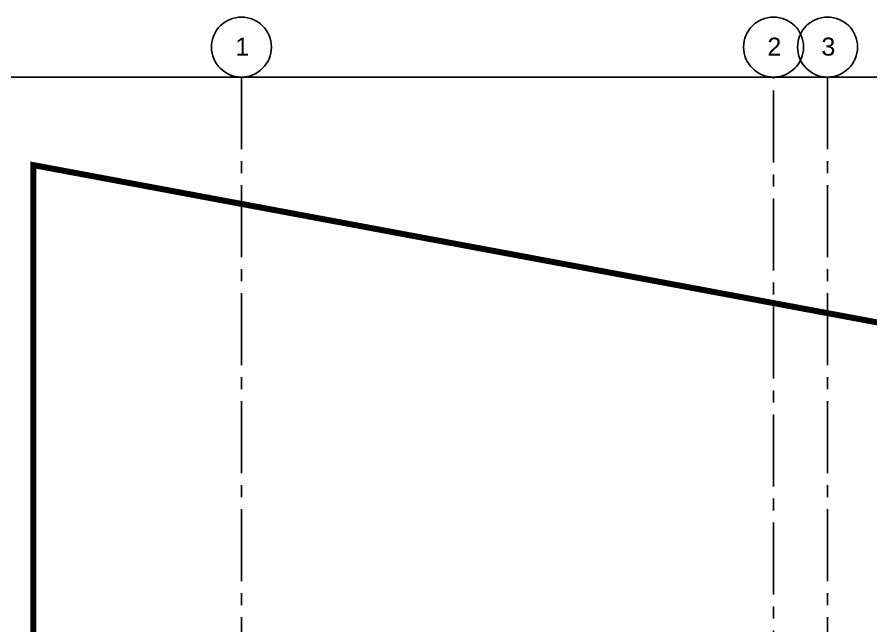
# Model space of a CAD drawing. Header units: inches. Extents: x 5931 to 10048, y 0 to 3185.
# Drawn here: x 6239.8 to 6666.7, y 2341.6 to 2646 of the extents above; entities that cross this region are included whole.
import ezdxf
from ezdxf.enums import TextEntityAlignment as Align

# ---------------------------------------------------------------- set-up
doc = ezdxf.new("R2010")
doc.units = ezdxf.units.IN
doc.header["$LTSCALE"] = 48
doc.header["$MEASUREMENT"] = 0
for name, pattern in [('CENTER2', [1.125, 0.75, -0.125, 0.125, -0.125]), ('HIDDEN', [0.375, 0.25, -0.125]), ('PHANTOM2', [1.25, 0.625, -0.125, 0.125, -0.125, 0.125, -0.125])]:
    doc.linetypes.add(name, pattern=pattern)
for name, color, linetype in [('_0_Objects', 8, 'Continuous'), ('A-Grid(3-32)', 8, 'CENTER2'), ('A-Site-Property', 8, 'PHANTOM2'), ('S-Grid-Iden', 8, 'Continuous')]:
    doc.layers.add(name, color=color, linetype=linetype)
doc.layers.add('A-ANNO-NPLT', color=8, linetype='Continuous', plot=False)
doc.styles.get("Standard").update_dxf_attribs({"font": 'arial.ttf'})

# ---------------------------------------------------------------- blocks, each defined once
blk = doc.blocks.new('Column Bubble')
blk.add_circle((-0.0042, -0.0024), 0.1562)
blk.add_attdef('XX', text='', height=0.0938).set_placement((0, 0), align=Align.MIDDLE_CENTER)
blk = doc.blocks.new('1ST FLOOR - STRUCTURAL GRID')
at = {"layer": 'A-Grid(3-32)'}
for p, q in [((2336.5, -7426.01), (2336.5, -9520.75)), ((2602.5, -9520.75), (2602.5, -7426.01)), ((2629.5, -7426.01), (2629.5, -9520.75))]:
    blk.add_line(p, q, dxfattribs=at)
at = {"layer": 'S-Grid-Iden', "xscale": 96, "yscale": 96, "zscale": 96}
for p, values in [((2336.9, -7410.77), {'XX': '1'}), ((2602.91, -7410.77), {'XX': '2'}), ((2629.9, -7410.77), {'XX': '3'})]:
    blk.add_blockref('Column Bubble', p, dxfattribs=at).add_auto_attribs(values)

msp = doc.modelspace()

# ---------------------------------------------------------------- linework, layer by layer
at = {"layer": 'A-ANNO-NPLT'}
msp.add_lwpolyline([(6120, 360), (6120, 2616), (9928, 2616), (9928, 360)], close=True, dxfattribs=at)
at = {"layer": 'A-Site-Property', "const_width": 3}
msp.add_lwpolyline([(6860, 809.26, 0.000391), (6716, 809.14, 0.00127), (6248, 807.22), (6248, 1671.99), (6248, 2571.99), (9651.75, 1937.56, 0.002707), (9800, 1910.76), (9800, 809.26), (6860, 809.26)], format="xyb", dxfattribs=at)

# ---------------------------------------------------------------- block references
at = {"layer": '_0_Objects', "linetype": 'HIDDEN'}
msp.add_blockref('1ST FLOOR - STRUCTURAL GRID', (4015.5, 10042.01), dxfattribs=at)

doc.saveas('drawing.dxf')
